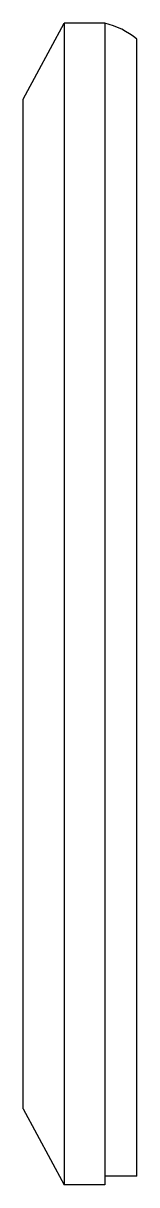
# Model space of a CAD drawing. Extents: x 0 to 0.071, y -0.365 to 0.365.
import ezdxf

# ---------------------------------------------------------------- set-up
doc = ezdxf.new("R2010")
doc.units = 0
doc.header["$MEASUREMENT"] = 0

msp = doc.modelspace()

# ---------------------------------------------------------------- linework, layer by layer
at = {"linetype": 'Continuous'}
for p, q in [((0, 0.31726), (0.0256, 0.365)), ((0.0512, 0.365), (0.0256, 0.365)), ((0.0256, 0.365), (0.0256, -0.365)), ((0.0512, 0.365), (0.0512, -0.365)), ((0.0712, -0.35951), (0.0712, 0.35506)), ((0, -0.31726), (0, 0.31726)), ((0, -0.31726), (0.0256, -0.365)), ((0.0712, -0.35951), (0.0512, -0.35951)), ((0.0512, -0.365), (0.0256, -0.365))]:
    msp.add_line(p, q, dxfattribs=at)
msp.add_arc((0.03991, 0.31722), 0.0491, 50.41442, 76.70915, dxfattribs=at)

doc.saveas('drawing.dxf')
